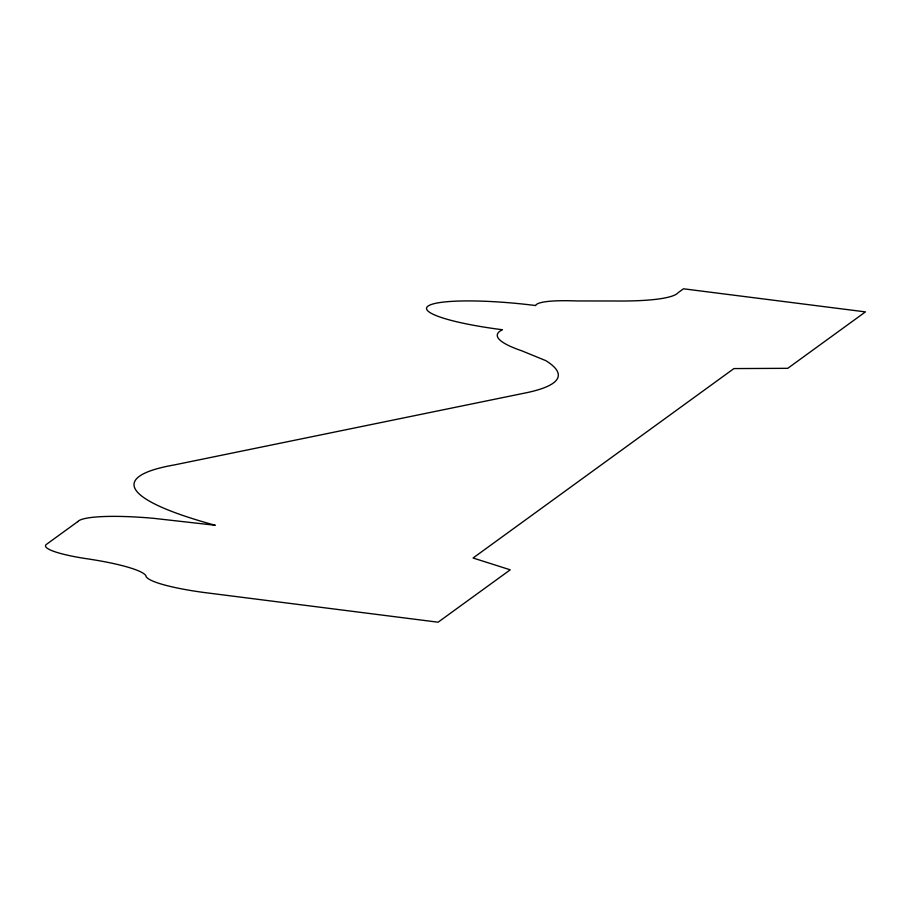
<?xml version="1.0" encoding="UTF-8"?>
<svg xmlns="http://www.w3.org/2000/svg" width="911" height="911" viewBox="0 0 911 911"><rect width="100%" height="100%" fill="white"/><g stroke="black" fill="none" stroke-linecap="round" stroke-linejoin="round"><path stroke-width="1.37" d="M77.777 521.616L46.245 544.516A61.663 9.224 5.8 0 0 84.222 558.352A87.319 13.061 5.8 0 1 145.897 575.65A75.715 11.319 5.8 0 0 203.665 592.446L438.089 622.202L510.24 569.819L473.071 557.999L733.924 368.579L787.753 368.317L865.45 311.892L683.478 288.798L678.251 292.59A130.66 19.541 5.8 0 1 614.526 300.994L576.629 300.949A64.715 9.679 5.8 0 0 535.691 305.549A92.968 13.904 5.8 0 0 428.056 306.085A92.968 13.904 5.8 0 0 502.394 329.725A164.697 24.631 5.8 0 0 521.98 350.883L545.769 360.631A314.42 47.019 5.8 0 1 524.964 393.04L174.491 464.895A328.097 49.057 5.8 0 0 215.269 525.271L153.583 518.325A81.478 12.185 5.8 0 0 77.777 521.616"/></g></svg>
